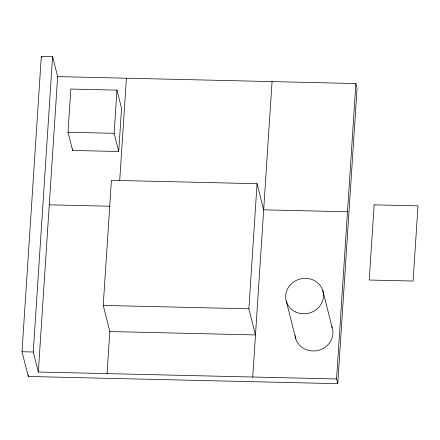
<?xml version="1.0" encoding="UTF-8"?>
<svg xmlns="http://www.w3.org/2000/svg" width="440" height="440" viewBox="0 0 440 440"><rect width="100%" height="100%" fill="white"/><g stroke="black" fill="none" stroke-linecap="round" stroke-linejoin="round"><path stroke-width="0.66" d="M22 351.742L41.322 56.32L52.586 56.579L57.651 76.604L38.33 372.026L336.556 378.972L337.75 383.68L28.259 376.475L22 351.742L33.264 352L38.33 372.026M28.259 376.475L28.347 375.1M33.264 352L52.586 56.579M68.008 132.242L70.835 89.05L116.947 90.129L121.55 108.328L118.729 151.514L72.611 150.441L68.008 132.242L114.12 133.315L118.729 151.514M72.611 150.441L72.705 149.072M114.12 133.315L116.947 90.129M107.085 373.626L109.835 331.54L103.224 305.415L111.408 180.306L257.059 183.7L263.67 209.825L347.49 211.778M119.724 180.373L126.407 78.205M109.835 331.54L255.486 334.934L248.875 308.809L257.059 183.7M252.736 377.02L272.058 81.598M336.556 378.972L355.877 83.55L57.651 76.604M337.75 383.68L357.071 88.259L355.877 83.55M49.264 204.831L109.852 206.239M103.224 305.415L248.875 308.809M322.779 290.499L332.195 327.701M286.391 301.62L295.807 338.827M41.322 56.32L41.652 57.618M331.749 326.469A19.03 17.628 -14.2 0 1 318.257 350.372A19.03 17.628 -14.2 0 1 295.141 335.599M374.149 204.837L369.232 280.027L413.083 281.05L418 205.86L374.149 204.837M295.46 311.883A19.03 17.628 -14.2 0 0 323.527 295.042A19.03 17.628 -14.2 0 0 294.767 281.248A19.03 17.628 -14.2 0 0 295.46 311.883"/></g></svg>
